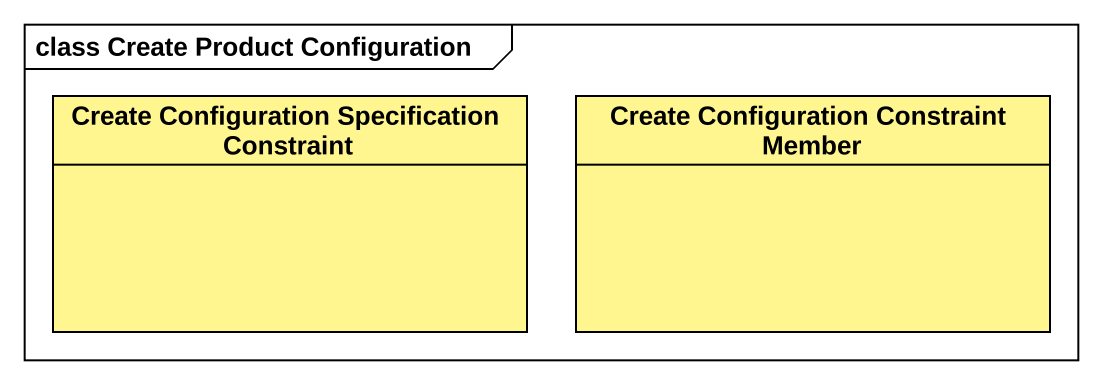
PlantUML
@startuml
mainframe class Create Product Configuration
hide circle
hide empty members
class "Create Configuration Specification Constraint" as Create_Configuration #FFF68F
class "Create Configuration Constraint Member" as Create_Configuration_2 #FFF68F
@enduml
